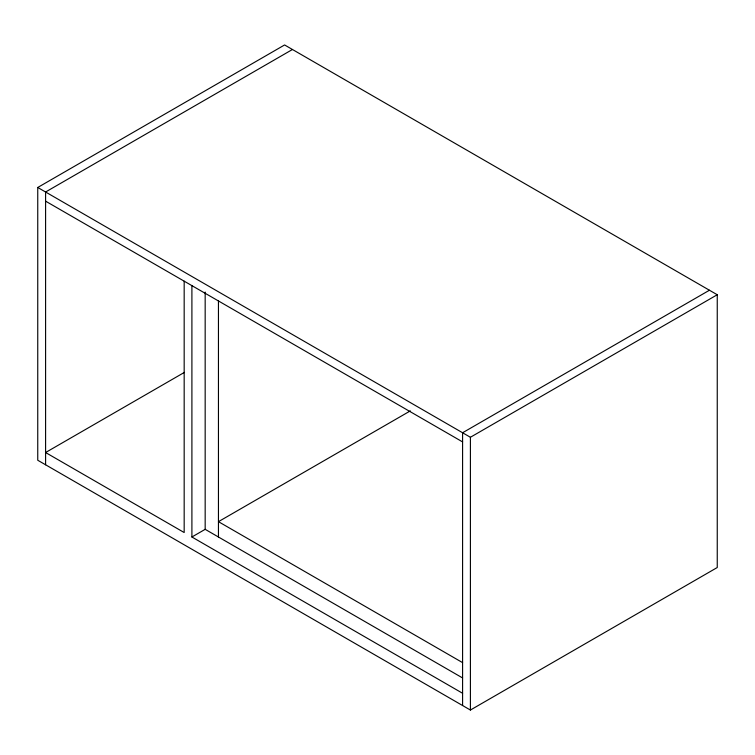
<?xml version="1.0" encoding="UTF-8"?>
<svg xmlns="http://www.w3.org/2000/svg" width="755" height="755" viewBox="0 0 755 755"><rect width="100%" height="100%" fill="white"/><g stroke="black" fill="none" stroke-linecap="round" stroke-linejoin="round"><path stroke-width="1.13" d="M37.75 187.476L284.597 44.96L717.25 294.743L717.25 567.524L470.403 710.04L37.75 460.257L37.75 187.476L470.403 437.268L717.25 294.743M292.449 49.49L45.593 192.006L45.593 464.787M184.418 372.375L45.593 452.528L184.173 532.53L184.173 281.162M191.902 285.626L191.902 536.994L205.171 529.331L462.589 677.952M410.333 410.88L218.45 521.667L462.589 662.626M709.436 290.241L462.589 432.757L462.589 705.529M45.593 201.16L462.589 441.911M191.902 536.994L462.589 693.269M470.403 437.268L470.403 710.04M218.45 300.952L218.45 536.994M205.171 292.062L205.171 529.331"/></g></svg>
